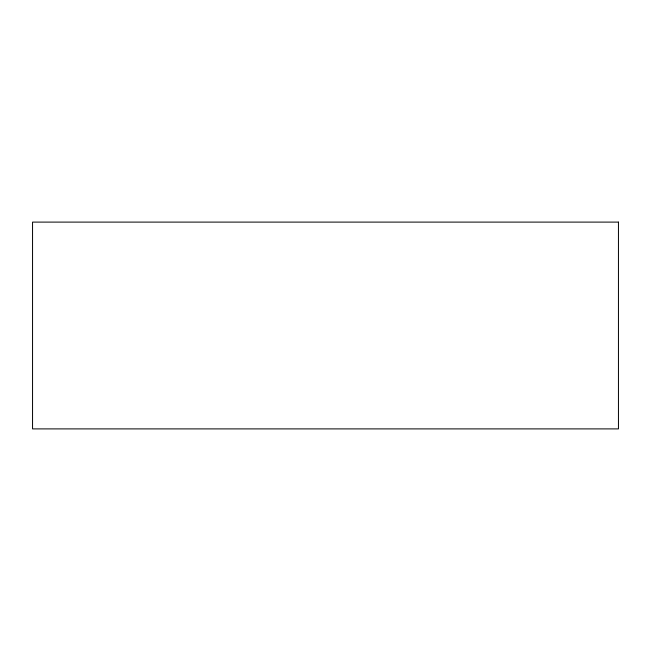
<?xml version="1.0" encoding="UTF-8"?>
<svg xmlns="http://www.w3.org/2000/svg" width="651" height="651" viewBox="0 0 651 651"><rect width="100%" height="100%" fill="white"/><g stroke="black" fill="none" stroke-linecap="round" stroke-linejoin="round"><path stroke-width="0.98" d="M618.45 222.105L32.55 222.105L32.55 428.895L618.45 428.895L618.45 222.105"/></g></svg>
